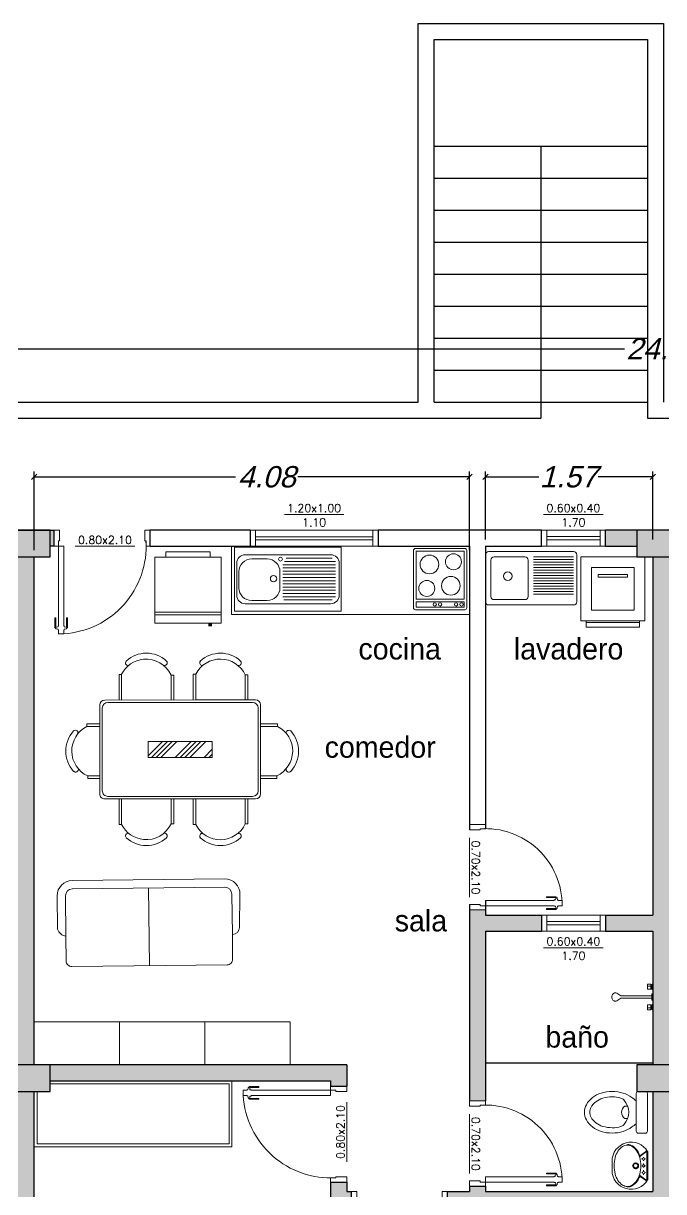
# Model space of a CAD drawing. Header units: metres. Extents: x 20 to 4091, y 56 to 749.
# Drawn here: x 26.88 to 32.88, y 73 to 83.95 of the extents above; entities that cross this region are included whole.
import ezdxf
from ezdxf.enums import TextEntityAlignment as Align

# ---------------------------------------------------------------- set-up
doc = ezdxf.new("R2010")
doc.units = ezdxf.units.M
doc.linetypes.add('CONTINUA', pattern=[0])
for name, color, linetype, lineweight in [('A-COTA', 8, 'Continuous', 13), ('A-EQUIP', 8, 'Continuous', 13), ('A-HATCH', 9, 'Continuous', 9), ('A-MURO', 7, 'Continuous', 30), ('A-PUERTA', 7, 'Continuous', 18), ('A-TEXTO', 8, 'Continuous', 13), ('A-VENTANA', 7, 'Continuous', 18), ('E-PILAR', 7, 'Continuous', 25)]:
    doc.layers.add(name, color=color, linetype=linetype, lineweight=lineweight)
doc.styles.add('Juan Andres', font='GOTHIC.TTF')
doc.styles.add('ROMANS', font='arial.ttf', dxfattribs={"oblique": 15})
doc.styles.add('techniclite', font='romans.shx')
doc.dimstyles.new('INTERNAS 07', dxfattribs={"dimtxt": 0.2, "dimasz": 0.05, "dimexe": 0.05, "dimexo": 0.0625, "dimgap": 0.001, "dimtad": 0, "dimzin": 1, "dimdsep": 46, "dimtxsty": 'ROMANS', "dimblk": 'OBLIQUE', "dimcen": 0.09, "dimclrd": 1, "dimclre": 1, "dimclrt": 2, "dimaunit": 1, "dimadec": 3, "dimazin": 0, "dimtfac": 1, "dimtofl": 0, "dimtmove": 0, "dimatfit": 3, "dimldrblk": 'ORIGIN2', "dimfxl": 1, "dimtolj": 1, "dimtzin": 0, "dimarcsym": 0})

# ---------------------------------------------------------------- blocks, each defined once
blk = doc.blocks.new('puert-080')
for p, q in [((0.005, 0.911), (0.017, 0.924)), ((0.005, 0.822), (0.005, 0.911)), ((0.021, 0.909), (0.014, 0.907)), ((0.014, 0.907), (0.014, 0.822)), ((0.017, 0.924), (0.036, 0.927)), ((0.036, 0.906), (0.021, 0.909)), ((0.036, 0.936), (0.04, 0.936)), ((0.036, 0.927), (0.036, 0.936)), ((0.036, 0.896), (0.036, 0.906)), ((0.04, 0.896), (0.036, 0.896)), ((0.04, 0.936), (0.04, 0.97)), ((0.04, 0.97), (0.065, 0.97)), ((0.04, 0.15), (0.04, 0.896)), ((0.09, 0.97), (0.065, 0.97)), ((0.09, 0.936), (0.09, 0.97)), ((0.093, 0.936), (0.09, 0.936)), ((0.09, 0.15), (0.09, 0.896)), ((0.09, 0.896), (0.094, 0.896)), ((0.093, 0.927), (0.093, 0.936)), ((0.112, 0.924), (0.093, 0.927)), ((0.094, 0.906), (0.108, 0.909)), ((0.094, 0.896), (0.094, 0.906)), ((0.108, 0.909), (0.116, 0.907)), ((0.124, 0.911), (0.112, 0.924)), ((0.116, 0.907), (0.116, 0.822)), ((0.124, 0.822), (0.124, 0.911)), ((0.014, 0.822), (0.005, 0.822)), ((0.116, 0.822), (0.124, 0.822)), ((0.04, 0.15), (0.09, 0.15))]:
    blk.add_line(p, q)
blk.add_arc((0.04, 0.15), 0.821, 356.5286, 86.5286)
at = {"layer": 'A-PUERTA'}
for points in [[(0, 0), (0, 0.15), (0.04, 0.15), (0.04, 0.1), (0.05, 0.1), (0.05, 0)], [(0.85, 0), (0.9, 0), (0.9, 0.15), (0.86, 0.15), (0.86, 0.1), (0.85, 0.1)]]:
    blk.add_lwpolyline(points, close=True, dxfattribs=at)
blk = doc.blocks.new('puert-070')
for p, q in [((0.005, 0.811), (0.017, 0.824)), ((0.005, 0.722), (0.005, 0.811)), ((0.021, 0.809), (0.014, 0.807)), ((0.014, 0.807), (0.014, 0.722)), ((0.017, 0.824), (0.036, 0.827)), ((0.036, 0.806), (0.021, 0.809)), ((0.036, 0.836), (0.04, 0.836)), ((0.036, 0.827), (0.036, 0.836)), ((0.036, 0.796), (0.036, 0.806)), ((0.04, 0.796), (0.036, 0.796)), ((0.04, 0.836), (0.04, 0.87)), ((0.04, 0.87), (0.065, 0.87)), ((0.04, 0.15), (0.04, 0.796)), ((0.09, 0.87), (0.065, 0.87)), ((0.09, 0.836), (0.09, 0.87)), ((0.093, 0.836), (0.09, 0.836)), ((0.09, 0.15), (0.09, 0.796)), ((0.09, 0.796), (0.094, 0.796)), ((0.093, 0.827), (0.093, 0.836)), ((0.112, 0.824), (0.093, 0.827)), ((0.094, 0.806), (0.108, 0.809)), ((0.094, 0.796), (0.094, 0.806)), ((0.108, 0.809), (0.116, 0.807)), ((0.124, 0.811), (0.112, 0.824)), ((0.116, 0.807), (0.116, 0.722)), ((0.124, 0.722), (0.124, 0.811)), ((0.014, 0.722), (0.005, 0.722)), ((0.116, 0.722), (0.124, 0.722)), ((0.04, 0.15), (0.09, 0.15))]:
    blk.add_line(p, q)
blk.add_arc((0.044, 0.151), 0.718, 355.897, 90.3135)
at = {"layer": 'A-PUERTA'}
for points in [[(0, 0), (0, 0.15), (0.04, 0.15), (0.04, 0.1), (0.05, 0.1), (0.05, 0)], [(0.75, 0), (0.8, 0), (0.8, 0.15), (0.76, 0.15), (0.76, 0.1), (0.75, 0.1)]]:
    blk.add_lwpolyline(points, close=True, dxfattribs=at)
blk = doc.blocks.new('1bacha3')
for p, q in [((-0.093, -0.085), (-0.138, -0.014)), ((-0.086, -0.082), (-0.136, -0.013)), ((-0.135, -0.011), (0.14, -0.011)), ((-0.129, -0.004), (0.135, -0.004)), ((-0.082, -0.043), (-0.072, -0.043)), ((-0.072, -0.043), (-0.078, -0.043)), ((-0.061, -0.031), (-0.061, -0.026)), ((-0.061, -0.054), (-0.061, -0.059)), ((-0.061, -0.059), (-0.061, -0.054)), ((-0.05, -0.043), (-0.038, -0.043)), ((-0.044, -0.043), (-0.05, -0.043)), ((-0.009, -0.043), (-0.014, -0.043)), ((-0.014, -0.043), (-0.009, -0.043)), ((0.003, -0.025), (0.003, -0.032)), ((0.003, -0.054), (0.003, -0.06)), ((0.004, -0.1), (0.004, -0.086)), ((0.013, -0.043), (0.024, -0.043)), ((0.056, -0.043), (0.049, -0.043)), ((0.049, -0.043), (0.056, -0.043)), ((0.067, -0.025), (0.067, -0.031)), ((0.067, -0.031), (0.067, -0.025)), ((0.067, -0.054), (0.067, -0.061)), ((0.067, -0.061), (0.067, -0.054)), ((0.078, -0.043), (0.084, -0.043)), ((0.087, -0.081), (0.14, -0.011)), ((0.094, -0.082), (0.142, -0.013)), ((-0.03, -0.116), (-0.016, -0.116)), ((0.003, -0.135), (0.003, -0.149)), ((0.017, -0.116), (0.034, -0.116))]:
    blk.add_line(p, q)
for points in [[(-0.097, -0.079, 0.05343), (-0.138, -0.1, 0.107175), (-0.183, -0.146, 0.143226), (-0.197, -0.194, 0.143226)], [(0.202, -0.194, 0.143226), (0.188, -0.146, 0.107175), (0.143, -0.1, 0.059039), (0.097, -0.078, 0.065613)]]:
    blk.add_lwpolyline(points, format="xyb")
blk.add_lwpolyline([(0.003, -0.319, 0.065613), (0.08, -0.309, 0.078313), (0.139, -0.283, 0.107175), (0.183, -0.239, 0.143226), (0.196, -0.194, 0.143226), (0.183, -0.149, 0.107175), (0.139, -0.105, 0.078313), (0.08, -0.079, 0.065613), (0.003, -0.069, 0.065613), (-0.075, -0.079, 0.078313), (-0.134, -0.105, 0.107175), (-0.178, -0.149, 0.143226), (-0.191, -0.194, 0.143226), (-0.178, -0.239, 0.107175), (-0.134, -0.283, 0.078313), (-0.075, -0.309, 0.065613)], format="xyb", close=True)
for centre, radius in [((-0.061, -0.043), 0.011), ((0.003, -0.116), 0.0267), ((0.003, -0.116), 0.0204), ((0.002, -0.043), 0.011), ((0.067, -0.043), 0.011)]:
    blk.add_circle(centre, radius)
for centre, radius, start, end in [((-0.039, -0.159), 0.179, 120.2974, 270), ((-0.134, -0.021), 0.0105, 95.0707, 180), ((0.045, -0.159), 0.179, 270, 59.7026), ((0.139, -0.021), 0.0105, 0, 84.9293), ((0.003, 0.235), 0.573, 265.7986, 274.2014)]:
    blk.add_arc(centre, radius, start, end)
blk = doc.blocks.new('1wc2')
blk.add_lwpolyline([(-0.175, -0.107), (0.178, -0.107, 0.414214), (0.198, -0.087), (0.198, -0.022, 0.414214), (0.178, -0.002), (-0.175, -0.002, 0.414214), (-0.195, -0.022), (-0.195, -0.087, 0.414214)], format="xyb", close=True)
for points in [[(-0.105, -0.107, 0.04545), (-0.137, -0.149, 0.085783), (-0.178, -0.23, 0.075445), (-0.194, -0.332, 0.075445), (-0.178, -0.435, 0.085783), (-0.137, -0.516, 0.10607), (-0.07, -0.574, 0.126822), (0.001, -0.592, 0.126822), (0.073, -0.574, 0.10607), (0.139, -0.516, 0.085783), (0.181, -0.435, 0.075445), (0.196, -0.332, 0.075445), (0.181, -0.23, 0.085783), (0.139, -0.149, 0.04545), (0.108, -0.107)], [(-0.132, -0.251, 0.069853), (-0.144, -0.332, 0.075445), (-0.13, -0.42, 0.085783), (-0.097, -0.486, 0.10607), (-0.046, -0.53, 0.126822), (0.001, -0.542, 0.126822), (0.049, -0.53, 0.10607), (0.099, -0.486, 0.085783), (0.133, -0.42, 0.075445), (0.146, -0.332, 0.069828), (0.135, -0.251, 0.121193), (0.118, -0.223, 0.395331), (-0.115, -0.223, 0.121193), (-0.132, -0.251)], [(-0.057, -0.187), (-0.057, -0.212, 0.564634), (0.06, -0.212), (0.06, -0.187)]]:
    blk.add_lwpolyline(points, format="xyb")
blk = doc.blocks.new('v0.6')
at = {"layer": 'A-VENTANA'}
for p, q in [((601.715, 318.947), (601.765, 318.947)), ((601.715, 318.797), (601.715, 318.947)), ((602.265, 318.947), (601.765, 318.947)), ((601.765, 318.947), (601.765, 318.797)), ((602.315, 318.947), (602.265, 318.947)), ((602.265, 318.947), (602.265, 318.797)), ((602.315, 318.947), (602.315, 318.797)), ((602.265, 318.887), (601.765, 318.887)), ((601.765, 318.857), (602.265, 318.857)), ((601.765, 318.797), (601.715, 318.797)), ((601.765, 318.797), (602.265, 318.797)), ((602.265, 318.797), (602.315, 318.797))]:
    blk.add_line(p, q, dxfattribs=at)
blk = doc.blocks.new('LAVARROPA')
for p, q in [((-0.25, 0.044), (-0.25, 0.058)), ((0.25, 0.044), (0.25, 0.058))]:
    blk.add_line(p, q)
for points in [[(-0.3, 0.058), (-0.3, 0.658), (0.3, 0.658), (0.3, 0.058)], [(-0.2, 0.158), (-0.2, 0.558), (0.2, 0.558), (0.2, 0.158)], [(-0.137, 0.493), (0.138, 0.493), (0.138, 0.468), (-0.137, 0.468)], [(-0.25, 0), (-0.25, 0.044), (0.25, 0.044), (0.25, 0)]]:
    blk.add_lwpolyline(points, close=True)
blk = doc.blocks.new('bacha')
at = {"layer": 'A-EQUIP'}
for p, q in [((4081.857, 703.013), (4081.062, 703.013)), ((4081.032, 702.543), (4081.032, 702.983)), ((4081.082, 702.593), (4081.082, 702.933)), ((4081.402, 702.963), (4081.112, 702.963)), ((4081.432, 702.593), (4081.432, 702.933)), ((4081.857, 702.963), (4081.482, 702.963)), ((4081.857, 702.938), (4081.482, 702.938)), ((4081.857, 702.913), (4081.482, 702.913)), ((4081.857, 702.888), (4081.482, 702.888)), ((4081.887, 702.543), (4081.887, 702.983)), ((4081.857, 702.863), (4081.482, 702.863)), ((4081.857, 702.838), (4081.482, 702.838)), ((4081.857, 702.813), (4081.482, 702.813)), ((4081.857, 702.788), (4081.482, 702.788)), ((4081.857, 702.763), (4081.482, 702.763)), ((4081.857, 702.738), (4081.482, 702.738)), ((4081.857, 702.713), (4081.482, 702.713)), ((4081.857, 702.688), (4081.482, 702.688)), ((4081.857, 702.663), (4081.482, 702.663)), ((4081.402, 702.563), (4081.112, 702.563)), ((4081.857, 702.638), (4081.482, 702.638)), ((4081.857, 702.613), (4081.482, 702.613)), ((4081.857, 702.513), (4081.062, 702.513))]:
    blk.add_line(p, q, dxfattribs=at)
blk.add_circle((4081.242, 702.783), 0.0401, dxfattribs=at)
for centre, start, end in [((4081.062, 702.983), 90, 180), ((4081.857, 702.983), 0, 90), ((4081.112, 702.933), 90, 180), ((4081.402, 702.933), 0, 90), ((4081.112, 702.593), 180, 270), ((4081.402, 702.593), 270, 0), ((4081.062, 702.543), 180, 270), ((4081.857, 702.543), 270, 0)]:
    blk.add_arc(centre, 0.03, start, end, dxfattribs=at)
blk = doc.blocks.new('A$C492F21F0')
at = {"layer": 'A-EQUIP'}
blk.add_lwpolyline([(-0.25, 0.555), (-0.25, 0.02, 0.414214), (-0.23, 0), (0.23, 0, 0.414214), (0.25, 0.02), (0.25, 0.555, 0.414214), (0.23, 0.575), (-0.23, 0.575, 0.414214)], format="xyb", close=True, dxfattribs=at)
for points in [[(-0.225, 0.5), (-0.225, 0.55), (0.225, 0.55), (0.225, 0.5)], [(-0.225, 0.025), (-0.225, 0.475), (0.225, 0.475), (0.225, 0.025)]]:
    blk.add_lwpolyline(points, close=True, dxfattribs=at)
for centre, radius in [((-0.125, 0.375), 0.075), ((-0.05, 0.525), 0.0156), ((0, 0.525), 0.0156), ((0.15, 0.525), 0.0156), ((0.2, 0.525), 0.0156), ((0.1, 0.35), 0.0875), ((-0.1, 0.15), 0.0875), ((0.125, 0.125), 0.075)]:
    blk.add_circle(centre, radius, dxfattribs=at)
blk = doc.blocks.new('pil')
at = {"layer": 'A-EQUIP'}
for p, q in [((2160.991, 890.411), (2161.591, 890.411)), ((2160.991, 889.411), (2160.991, 890.411)), ((2161.141, 890.391), (2161.441, 890.391)), ((2161.221, 890.371), (2161.371, 890.371)), ((2161.591, 890.411), (2161.591, 889.411)), ((2161.061, 889.511), (2161.061, 890.311)), ((2161.101, 890.106), (2161.101, 890.251)), ((2161.491, 890.251), (2161.491, 890.106)), ((2161.521, 890.311), (2161.521, 889.511)), ((2161.371, 889.986), (2161.221, 889.986)), ((2161.095, 889.929), (2161.095, 889.496)), ((2161.125, 889.945), (2161.125, 889.466)), ((2161.155, 889.958), (2161.155, 889.466)), ((2161.185, 889.958), (2161.185, 889.466)), ((2161.215, 889.958), (2161.215, 889.466)), ((2161.245, 889.958), (2161.245, 889.466)), ((2161.275, 889.958), (2161.275, 889.466)), ((2161.305, 889.958), (2161.305, 889.466)), ((2161.335, 889.958), (2161.335, 889.466)), ((2161.365, 889.958), (2161.365, 889.466)), ((2161.395, 889.958), (2161.395, 889.466)), ((2161.425, 889.958), (2161.425, 889.466)), ((2161.455, 889.958), (2161.455, 889.466)), ((2161.485, 889.95), (2161.485, 889.496)), ((2161.591, 889.411), (2160.991, 889.411)), ((2161.441, 889.431), (2161.141, 889.431))]:
    blk.add_line(p, q, dxfattribs=at)
for centre, radius in [((2161.103, 889.981), 0.0175), ((2161.286, 890.046), 0.03)]:
    blk.add_circle(centre, radius, dxfattribs=at)
for centre, radius, start, end in [((2161.141, 890.311), 0.08, 90, 180), ((2161.221, 890.251), 0.12, 90, 180), ((2161.371, 890.251), 0.12, 0, 90), ((2161.441, 890.311), 0.08, 0, 90), ((2161.221, 890.106), 0.12, 180, 270), ((2161.371, 890.106), 0.12, 270, 0), ((2161.141, 889.511), 0.08, 180, 270), ((2161.441, 889.511), 0.08, 270, 0)]:
    blk.add_arc(centre, radius, start, end, dxfattribs=at)
blk = doc.blocks.new('Heladpl')
for p, q in [((0.122, 0), (0.122, 0.729)), ((0.122, 0.729), (0.851, 0.729)), ((0.729, 0), (0.729, 0.729)), ((0.758, 0), (0.758, 0.729)), ((0.851, 0.729), (0.851, 0)), ((0.065, 0.122), (0.065, 0.608)), ((0.065, 0.608), (0.122, 0.608)), ((0.122, 0.122), (0.065, 0.122)), ((0.851, 0), (0.122, 0)), ((0.729, 0), (0.758, 0))]:
    blk.add_line(p, q)
at = {"const_width": 0.0405}
blk.add_lwpolyline([(0.851, 0.608), (0.884, 0.608)], dxfattribs=at)
blk = doc.blocks.new('sofa')
at = {"layer": 'A-EQUIP'}
for p, q in [((4086.688, 699.931), (4088.118, 699.946)), ((4086.689, 699.853), (4088.119, 699.868)), ((4087.412, 699.133), (4087.404, 699.861)), ((4086.547, 699.787), (4086.55, 699.474)), ((4086.625, 699.787), (4086.629, 699.41)), ((4088.183, 699.803), (4088.189, 699.426)), ((4088.26, 699.802), (4088.257, 699.489)), ((4086.629, 699.41), (4086.631, 699.176)), ((4088.191, 699.193), (4088.189, 699.426))]:
    blk.add_line(p, q, dxfattribs=at)
blk.add_lwpolyline([(4088.191, 699.193), (4088.191, 699.193, -0.414214), (4088.14, 699.141), (4086.684, 699.125, -0.414214), (4086.631, 699.176), (4086.631, 699.176)], format="xyb", dxfattribs=at)
for centre, radius, start, end in [((4086.69, 699.788), 0.143, 90.6096, 180.6096), ((4088.117, 699.803), 0.143, 359.3904, 89.3904), ((4086.69, 699.788), 0.065, 90.6096, 180.6096), ((4088.118, 699.803), 0.065, 359.3904, 89.3904), ((4088.189, 699.493), 0.0674, 269.7796, 357.2565), ((4086.64, 699.503), 0.094, 198.0421, 263.4462)]:
    blk.add_arc(centre, radius, start, end, dxfattribs=at)
blk = doc.blocks.new('ventanna')
at = {"layer": 'A-VENTANA'}
for p, q in [((4082.905, 703.213), (4082.905, 703.063)), ((4084.105, 703.213), (4082.905, 703.213)), ((4082.955, 703.213), (4082.955, 703.063)), ((4084.055, 703.063), (4084.055, 703.213)), ((4084.105, 703.063), (4084.105, 703.213)), ((4084.055, 703.153), (4082.955, 703.153)), ((4082.955, 703.123), (4084.055, 703.123)), ((4082.905, 703.063), (4084.105, 703.063))]:
    blk.add_line(p, q, dxfattribs=at)
blk = doc.blocks.new('MESA')
at = {"layer": 'A-EQUIP', "transparency": 33554687}
h = blk.add_hatch(dxfattribs=at)
h.set_pattern_fill('ANSI34', color=256, scale=0.01)
h.paths.add_polyline_path([(4088.729, 701.234), (4088.129, 701.234), (4088.129, 701.084), (4088.729, 701.084)])
at = {"layer": 'A-EQUIP'}
for p, q in [((4087.938, 701.946), (4087.938, 701.938)), ((4087.938, 701.946), (4087.938, 701.938)), ((4087.88, 701.863), (4087.856, 701.863)), ((4087.88, 701.863), (4087.856, 701.863)), ((4087.856, 701.863), (4087.856, 701.622)), ((4087.856, 701.863), (4087.856, 701.622)), ((4087.88, 701.622), (4087.88, 701.863)), ((4087.88, 701.622), (4087.88, 701.863)), ((4087.88, 701.622), (4087.88, 701.805)), ((4087.88, 701.622), (4087.88, 701.805)), ((4088.344, 701.856), (4088.369, 701.856)), ((4088.344, 701.856), (4088.369, 701.856)), ((4088.344, 701.622), (4088.344, 701.856)), ((4088.344, 701.622), (4088.344, 701.856)), ((4088.344, 701.805), (4088.344, 701.622)), ((4088.344, 701.805), (4088.344, 701.622)), ((4088.369, 701.856), (4088.369, 701.623)), ((4088.369, 701.856), (4088.369, 701.623)), ((4088.575, 701.864), (4088.55, 701.864)), ((4088.575, 701.864), (4088.55, 701.864)), ((4088.55, 701.864), (4088.55, 701.623)), ((4088.55, 701.864), (4088.55, 701.623)), ((4088.575, 701.623), (4088.575, 701.864)), ((4088.575, 701.623), (4088.575, 701.864)), ((4088.575, 701.623), (4088.575, 701.806)), ((4088.575, 701.623), (4088.575, 701.806)), ((4089.038, 701.857), (4089.063, 701.857)), ((4089.038, 701.857), (4089.063, 701.857)), ((4089.038, 701.623), (4089.038, 701.857)), ((4089.038, 701.623), (4089.038, 701.857)), ((4089.038, 701.806), (4089.038, 701.623)), ((4089.038, 701.806), (4089.038, 701.623)), ((4089.063, 701.857), (4089.063, 701.623)), ((4089.063, 701.857), (4089.063, 701.623)), ((4087.676, 701.576), (4087.676, 700.742)), ((4087.676, 701.576), (4087.676, 700.742)), ((4088.575, 701.623), (4087.722, 701.622)), ((4088.369, 701.623), (4087.722, 701.622)), ((4089.106, 701.6), (4087.751, 701.599)), ((4087.898, 701.622), (4087.898, 701.622)), ((4087.898, 701.622), (4087.898, 701.622)), ((4089.135, 701.623), (4088.575, 701.623)), ((4089.135, 701.623), (4088.575, 701.623)), ((4089.182, 700.742), (4089.182, 701.577)), ((4089.182, 700.742), (4089.182, 701.577)), ((4087.699, 701.547), (4087.699, 700.771)), ((4089.159, 700.771), (4089.159, 701.548)), ((4087.554, 701.4), (4087.676, 701.4)), ((4087.554, 701.4), (4087.676, 701.4)), ((4087.554, 701.375), (4087.554, 701.4)), ((4087.554, 701.375), (4087.554, 701.4)), ((4087.676, 701.375), (4087.554, 701.375)), ((4087.676, 701.375), (4087.554, 701.375)), ((4089.341, 701.4), (4089.182, 701.4)), ((4089.341, 701.4), (4089.182, 701.4)), ((4089.182, 701.375), (4089.341, 701.375)), ((4089.182, 701.375), (4089.341, 701.375)), ((4089.341, 701.375), (4089.341, 701.4)), ((4089.341, 701.375), (4089.341, 701.4)), ((4088.129, 701.234), (4088.729, 701.234)), ((4088.129, 701.234), (4088.129, 701.084)), ((4088.729, 701.234), (4088.729, 701.084)), ((4088.129, 701.084), (4088.729, 701.084)), ((4087.676, 700.912), (4087.562, 700.912)), ((4087.676, 700.912), (4087.562, 700.912)), ((4087.562, 700.912), (4087.562, 700.887)), ((4087.562, 700.912), (4087.562, 700.887)), ((4087.613, 700.912), (4087.676, 700.912)), ((4087.613, 700.912), (4087.676, 700.912)), ((4089.182, 700.912), (4089.334, 700.912)), ((4089.182, 700.912), (4089.334, 700.912)), ((4089.283, 700.912), (4089.182, 700.912)), ((4089.283, 700.912), (4089.182, 700.912)), ((4089.334, 700.912), (4089.334, 700.887)), ((4089.334, 700.912), (4089.334, 700.887)), ((4087.562, 700.887), (4087.676, 700.887)), ((4087.562, 700.887), (4087.676, 700.887)), ((4089.334, 700.887), (4089.182, 700.887)), ((4089.334, 700.887), (4089.182, 700.887)), ((4087.722, 700.695), (4089.136, 700.696)), ((4087.722, 700.695), (4089.136, 700.696)), ((4087.751, 700.718), (4089.107, 700.719)), ((4087.856, 700.456), (4087.856, 700.695)), ((4087.856, 700.456), (4087.856, 700.695)), ((4087.88, 700.695), (4087.88, 700.514)), ((4087.88, 700.695), (4087.88, 700.514)), ((4087.88, 700.695), (4087.88, 700.456)), ((4087.88, 700.695), (4087.88, 700.456)), ((4088.344, 700.514), (4088.344, 700.696)), ((4088.344, 700.514), (4088.344, 700.696)), ((4088.344, 700.696), (4088.344, 700.463)), ((4088.344, 700.696), (4088.344, 700.463)), ((4088.369, 700.463), (4088.369, 700.696)), ((4088.369, 700.463), (4088.369, 700.696)), ((4088.55, 700.455), (4088.55, 700.696)), ((4088.55, 700.455), (4088.55, 700.696)), ((4088.575, 700.696), (4088.575, 700.513)), ((4088.575, 700.696), (4088.575, 700.513)), ((4088.575, 700.696), (4088.575, 700.455)), ((4088.575, 700.696), (4088.575, 700.455)), ((4089.038, 700.513), (4089.038, 700.696)), ((4089.038, 700.513), (4089.038, 700.696)), ((4089.038, 700.696), (4089.038, 700.462)), ((4089.038, 700.696), (4089.038, 700.462)), ((4089.063, 700.462), (4089.063, 700.696)), ((4089.063, 700.462), (4089.063, 700.696)), ((4087.88, 700.456), (4087.856, 700.456)), ((4087.88, 700.456), (4087.856, 700.456)), ((4088.344, 700.463), (4088.369, 700.463)), ((4088.344, 700.463), (4088.369, 700.463)), ((4088.575, 700.455), (4088.55, 700.455)), ((4088.575, 700.455), (4088.55, 700.455)), ((4089.038, 700.462), (4089.063, 700.462)), ((4089.038, 700.462), (4089.063, 700.462))]:
    blk.add_line(p, q, dxfattribs=at)
for centre, radius, start, end in [((4088.11, 701.747), 0.258, 95.5735, 153.2344), ((4088.11, 701.747), 0.258, 95.5735, 153.2344), ((4088.112, 701.781), 0.28, 47.5279, 132.5309), ((4088.112, 701.781), 0.28, 47.5279, 132.5309), ((4088.11, 701.747), 0.258, 25.0631, 95.5735), ((4088.11, 701.747), 0.258, 25.0631, 95.5735), ((4088.805, 701.748), 0.258, 25.0631, 153.2344), ((4088.805, 701.748), 0.258, 25.0631, 153.2344), ((4088.806, 701.781), 0.28, 47.5279, 132.5309), ((4088.806, 701.781), 0.28, 47.5279, 132.5309), ((4087.941, 701.97), 0.0246, 137.7085, 300.4), ((4087.941, 701.97), 0.0246, 137.7085, 300.4), ((4088.283, 701.97), 0.0246, 239.6588, 42.3503), ((4088.283, 701.97), 0.0246, 239.6588, 42.3503), ((4088.636, 701.971), 0.0246, 137.7085, 282.864), ((4088.636, 701.971), 0.0246, 137.7085, 282.864), ((4088.977, 701.971), 0.0246, 239.6588, 42.3503), ((4088.977, 701.971), 0.0246, 239.6588, 42.3503), ((4087.722, 701.576), 0.0463, 90.0294, 180.0294), ((4087.722, 701.576), 0.0463, 90.0294, 180.0294), ((4087.751, 701.547), 0.0521, 90.0294, 180.0294), ((4089.107, 701.548), 0.0521, 0.0294, 90.0294), ((4089.135, 701.577), 0.0463, 0.0294, 90.0294), ((4089.135, 701.577), 0.0463, 0.0294, 90.0294), ((4087.671, 701.145), 0.258, 116.8244, 244.9957), ((4087.671, 701.145), 0.258, 116.8244, 244.9957), ((4089.225, 701.145), 0.258, 295.0043, 63.1756), ((4089.225, 701.145), 0.258, 295.0043, 63.1756), ((4087.637, 701.143), 0.28, 137.5279, 222.5309), ((4087.637, 701.143), 0.28, 137.5279, 222.5309), ((4087.447, 701.314), 0.0246, 329.6588, 132.3503), ((4087.447, 701.314), 0.0246, 329.6588, 132.3503), ((4089.448, 701.314), 0.0246, 47.6497, 192.8052), ((4089.448, 701.314), 0.0246, 47.6497, 192.8052), ((4089.258, 701.143), 0.28, 317.4691, 42.4721), ((4087.449, 700.973), 0.0261, 226.3776, 9.8794), ((4087.449, 700.973), 0.0261, 226.3776, 9.8794), ((4089.447, 700.973), 0.0261, 170.1206, 313.6224), ((4089.447, 700.973), 0.0261, 170.1206, 313.6224), ((4087.722, 700.742), 0.0463, 180.0294, 270.0294), ((4087.722, 700.742), 0.0463, 180.0294, 270.0294), ((4087.751, 700.771), 0.0521, 180.0294, 270.0294), ((4089.107, 700.771), 0.0521, 270.0294, 0.0294), ((4089.136, 700.742), 0.0463, 270.0294, 0.0294), ((4089.136, 700.742), 0.0463, 270.0294, 0.0294), ((4088.11, 700.572), 0.258, 206.7656, 264.4265), ((4088.11, 700.572), 0.258, 206.7656, 264.4265), ((4087.941, 700.349), 0.0246, 77.136, 222.2915), ((4087.941, 700.349), 0.0246, 77.136, 222.2915), ((4088.11, 700.572), 0.258, 264.4265, 334.9369), ((4088.11, 700.572), 0.258, 264.4265, 334.9369), ((4088.283, 700.349), 0.0246, 317.6497, 120.3412), ((4088.283, 700.349), 0.0246, 317.6497, 120.3412), ((4088.805, 700.571), 0.258, 206.7656, 334.9369), ((4088.805, 700.571), 0.258, 206.7656, 334.9369), ((4088.636, 700.348), 0.0246, 77.136, 222.2915), ((4088.636, 700.348), 0.0246, 77.136, 222.2915), ((4088.977, 700.348), 0.0246, 317.6497, 120.3412), ((4088.977, 700.348), 0.0246, 317.6497, 120.3412), ((4088.112, 700.538), 0.28, 227.4691, 312.4721), ((4088.112, 700.538), 0.28, 227.4691, 312.4721), ((4088.806, 700.538), 0.28, 227.4691, 312.4721), ((4088.806, 700.538), 0.28, 227.4691, 312.4721)]:
    blk.add_arc(centre, radius, start, end, dxfattribs=at)
blk = doc.blocks.new('Duchapl1')
at = {"layer": 'A-EQUIP'}
for p, q in [((-0.102725, -0.05), (-0.102725, -0.02)), ((0.102725, -0.05), (0.102725, -0.02))]:
    blk.add_line(p, q, dxfattribs=at)
for points in [[(-0.12, 0), (-0.12, -0.003276, 0.414214), (-0.113276, -0.01), (-0.105, -0.01), (-0.105, -0.02), (-0.12, -0.02), (-0.12, -0.05), (-0.074775, -0.05), (-0.074775, -0.02), (-0.085, -0.02), (-0.085, -0.01), (-0.076724, -0.01, 0.414214), (-0.07, -0.003276), (-0.07, 0)], [(0.12, 0), (0.12, -0.003276, -0.414214), (0.113276, -0.01), (0.105, -0.01), (0.105, -0.02), (0.12, -0.02), (0.12, -0.05), (0.074775, -0.05), (0.074775, -0.02), (0.085, -0.02), (0.085, -0.01), (0.076724, -0.01, -0.414214), (0.07, -0.003276), (0.07, 0)], [(-0.105, -0.01), (-0.085, -0.01, 0.414214)], [(0.01, -0.01), (-0.01, -0.01, -0.414214)], [(0.105, -0.01), (0.085, -0.01, -0.414214)]]:
    blk.add_lwpolyline(points, format="xyb", dxfattribs=at)
blk.add_lwpolyline([(-0.035376, -0.338237), (-0.01, -0.3), (-0.01, -0.01), (-0.024293, -0.01, -0.414214), (-0.030556, -0.003737), (-0.030556, 0), (0, 0), (0.030556, 0), (0.030556, -0.003737, -0.414214), (0.024293, -0.01), (0.01, -0.01), (0.01, -0.3), (0.035376, -0.338237, -0.025762), (0.03712, -0.341183, -0.121314), (0.04, -0.352878, -0.121314), (0.03712, -0.364573, -0.105202), (0.028284, -0.375224, -0.088323), (0.015699, -0.381976, -0.07923), (0, -0.38448, -0.07923), (-0.015699, -0.381976, -0.088323), (-0.028284, -0.375224, -0.105202), (-0.03712, -0.364573, -0.121314), (-0.04, -0.352878, -0.121314), (-0.03712, -0.341183, -0.025762)], format="xyb", close=True, dxfattribs=at)
for points in [[(-0.085, -0.02), (-0.105, -0.02)], [(0.085, -0.02), (0.105, -0.02)]]:
    blk.add_lwpolyline(points, dxfattribs=at)
blk = doc.blocks.new('_Oblique')
blk.add_line((-0.5, -0.5), (0.5, 0.5))
blk = doc.blocks.new('*D27')
at = {"layer": 'A-COTA', "color": 1, "lineweight": -2, "transparency": 16777216}
for p, q in [((26.981, 79.01), (26.981, 79.747)), ((31.061, 79.01), (31.061, 79.747)), ((26.981, 79.697), (28.87, 79.697)), ((31.061, 79.697), (29.454, 79.697))]:
    blk.add_line(p, q, dxfattribs=at)
at = {"layer": 'Defpoints', "color": 0, "transparency": 16777216}
for p in [(31.061, 79.697), (26.981, 78.947), (31.061, 78.947)]:
    blk.add_point(p, dxfattribs=at)
at = {"layer": 'A-COTA', "color": 1, "lineweight": -2, "transparency": 16777216, "xscale": 0.05, "yscale": 0.05, "zscale": 0.05, "rotation": 180}
blk.add_blockref('_Oblique', (26.981, 79.697), dxfattribs=at)
at = {"layer": 'A-COTA', "color": 1, "lineweight": -2, "transparency": 16777216, "xscale": 0.05, "yscale": 0.05, "zscale": 0.05}
blk.add_blockref('_Oblique', (31.061, 79.697), dxfattribs=at)
at = {"layer": 'A-COTA', "color": 2, "transparency": 16777216, "insert": (29.162, 79.697), "char_height": 0.2, "attachment_point": 5, "style": 'ROMANS'}
blk.add_mtext('\\A1;4.08', dxfattribs=at)
blk = doc.blocks.new('_Origin2')
blk.add_line((-0.5, 0), (-1, 0))
for radius in [0.5, 0.25]:
    blk.add_circle((0, 0), radius)
blk = doc.blocks.new('*D28')
at = {"layer": 'A-COTA', "color": 1, "lineweight": -2, "transparency": 16777216}
for p, q in [((31.211, 79.11), (31.211, 79.747)), ((32.781, 79.11), (32.781, 79.747)), ((31.211, 79.697), (31.712, 79.697)), ((32.781, 79.697), (32.268, 79.697))]:
    blk.add_line(p, q, dxfattribs=at)
at = {"layer": 'Defpoints', "color": 0, "transparency": 16777216}
for p in [(32.781, 79.697), (31.211, 79.047), (32.781, 79.047)]:
    blk.add_point(p, dxfattribs=at)
at = {"layer": 'A-COTA', "color": 1, "lineweight": -2, "transparency": 16777216, "xscale": 0.05, "yscale": 0.05, "zscale": 0.05, "rotation": 180}
blk.add_blockref('_Oblique', (31.211, 79.697), dxfattribs=at)
at = {"layer": 'A-COTA', "color": 1, "lineweight": -2, "transparency": 16777216, "xscale": 0.05, "yscale": 0.05, "zscale": 0.05}
blk.add_blockref('_Oblique', (32.781, 79.697), dxfattribs=at)
at = {"layer": 'A-COTA', "color": 2, "transparency": 16777216, "insert": (31.99, 79.697), "char_height": 0.2, "attachment_point": 5, "style": 'ROMANS'}
blk.add_mtext('\\A1;1.57', dxfattribs=at)
blk = doc.blocks.new('*D46')
at = {"layer": 'A-COTA', "color": 1, "lineweight": -2, "transparency": 16777216}
for p, q in [((20.881, 80.46), (20.881, 80.947)), ((44.881, 80.46), (44.881, 80.947)), ((20.881, 80.897), (32.515, 80.897)), ((44.881, 80.897), (33.248, 80.897))]:
    blk.add_line(p, q, dxfattribs=at)
at = {"layer": 'Defpoints', "color": 0, "transparency": 16777216}
for p in [(44.881, 80.897), (20.881, 80.397), (44.881, 80.397)]:
    blk.add_point(p, dxfattribs=at)
at = {"layer": 'A-COTA', "color": 1, "lineweight": -2, "transparency": 16777216, "xscale": 0.05, "yscale": 0.05, "zscale": 0.05, "rotation": 180}
blk.add_blockref('_Oblique', (20.881, 80.897), dxfattribs=at)
at = {"layer": 'A-COTA', "color": 1, "lineweight": -2, "transparency": 16777216, "xscale": 0.05, "yscale": 0.05, "zscale": 0.05}
blk.add_blockref('_Oblique', (44.881, 80.897), dxfattribs=at)
at = {"layer": 'A-COTA', "color": 2, "transparency": 16777216, "insert": (32.881, 80.897), "char_height": 0.2, "attachment_point": 5, "style": 'ROMANS'}
blk.add_mtext('\\A1;24.00', dxfattribs=at)

msp = doc.modelspace()

# ---------------------------------------------------------------- hatches: boundary and pattern name
at = {"layer": 'A-HATCH'}
h = msp.add_hatch(color=256, dxfattribs=at)
h.dxf.hatch_style = 1
h.paths.add_polyline_path([(25.691, 79.197), (24.756, 79.197), (24.756, 79.047), (25.691, 79.047)])
h.paths.add_polyline_path([(23.556, 79.197), (22.106, 79.197), (22.106, 79.047), (22.551, 79.047), (22.551, 76.439), (22.701, 76.439), (22.701, 79.047), (23.556, 79.047)])
h.paths.add_polyline_path([(21.506, 79.197), (21.061, 79.197), (21.061, 79.047), (21.506, 79.047)])
h.paths.add_polyline_path([(21.031, 78.697), (20.881, 78.697), (20.881, 74.639), (21.031, 74.639), (21.031, 75.439), (21.426, 75.439), (21.426, 75.589), (21.031, 75.589)])
h.paths.add_polyline_path([(22.701, 75.639), (22.551, 75.639), (22.551, 75.589), (22.026, 75.589), (22.026, 75.439), (22.551, 75.439), (22.551, 73.849), (22.701, 73.849)])
h.paths.add_polyline_path([(22.906, 72.999), (22.701, 72.999), (22.701, 73.049), (22.551, 73.049), (22.551, 72.999), (21.031, 72.999), (21.031, 74.039), (20.881, 74.039), (20.881, 68.879), (21.031, 68.879), (21.031, 72.849), (22.906, 72.849)])
h.paths.add_polyline_path([(21.816, 68.824), (21.281, 68.824), (21.281, 68.699), (21.816, 68.699)])
h.paths.add_polyline_path([(24.001, 73.089), (23.851, 73.089), (23.851, 72.999), (23.806, 72.999), (23.806, 72.849), (23.851, 72.849), (23.851, 68.824), (23.316, 68.824), (23.316, 68.699), (24.566, 68.699), (24.566, 68.824), (24.001, 68.824)])
h.paths.add_polyline_path([(26.631, 68.824), (26.066, 68.824), (26.066, 68.699), (26.631, 68.699)])
h.paths.add_polyline_path([(27.696, 68.824), (27.131, 68.824), (27.131, 68.699), (27.696, 68.699)])
h.paths.add_polyline_path([(26.981, 73.939), (26.781, 73.939), (26.781, 68.949), (26.981, 68.949)])
h.paths.add_polyline_path([(26.631, 74.189), (24.381, 74.189), (23.851, 74.189), (23.851, 73.989), (24.001, 73.989), (24.001, 74.039), (26.631, 74.039)])
h.paths.add_polyline_path([(29.911, 74.189), (27.131, 74.189), (27.131, 74.039), (29.761, 74.039), (29.761, 73.989), (29.911, 73.989)])
h.paths.add_polyline_path([(29.911, 72.849), (29.956, 72.849), (29.956, 72.999), (29.911, 72.999), (29.911, 73.089), (29.761, 73.089), (29.761, 68.824), (29.196, 68.824), (29.196, 68.699), (30.596, 68.699), (30.596, 68.824), (29.911, 68.824)])
h.paths.add_polyline_path([(32.631, 68.824), (32.096, 68.824), (32.096, 68.699), (32.631, 68.699)])
h.paths.add_polyline_path([(34.906, 72.999), (34.701, 72.999), (34.701, 73.049), (34.551, 73.049), (34.551, 72.999), (32.981, 72.999), (32.981, 73.939), (32.781, 73.939), (32.781, 72.999), (31.211, 72.999), (31.211, 73.049), (31.061, 73.049), (31.061, 72.999), (30.856, 72.999), (30.856, 72.849), (32.781, 72.849), (32.781, 68.949), (32.981, 68.949), (32.981, 72.849), (34.906, 72.849)])
h.paths.add_polyline_path([(31.211, 75.439), (31.736, 75.439), (31.736, 75.589), (31.211, 75.589), (31.211, 75.639), (31.061, 75.639), (31.061, 73.849), (31.211, 73.849)])
h.paths.add_polyline_path([(32.981, 78.947), (32.781, 78.947), (32.781, 75.589), (32.336, 75.589), (32.336, 75.439), (32.781, 75.439), (32.781, 74.189), (32.981, 74.189), (32.981, 75.439), (33.426, 75.439), (33.426, 75.589), (32.981, 75.589)])
h.paths.add_polyline_path([(32.631, 79.197), (32.336, 79.197), (32.336, 79.047), (32.631, 79.047)])
h.paths.add_polyline_path([(33.506, 79.197), (33.131, 79.197), (33.131, 79.047), (33.506, 79.047)])
h.paths.add_polyline_path([(34.701, 79.047), (35.556, 79.047), (35.556, 79.197), (34.106, 79.197), (34.106, 79.047), (34.551, 79.047), (34.551, 76.439), (34.701, 76.439)])
h.paths.add_polyline_path([(34.701, 75.639), (34.551, 75.639), (34.551, 75.589), (34.026, 75.589), (34.026, 75.439), (34.551, 75.439), (34.551, 73.849), (34.701, 73.849)])
h.paths.add_polyline_path([(36.001, 73.089), (35.851, 73.089), (35.851, 72.999), (35.806, 72.999), (35.806, 72.849), (35.851, 72.849), (35.851, 68.824), (35.166, 68.824), (35.166, 68.699), (36.566, 68.699), (36.566, 68.824), (36.001, 68.824)])
h.paths.add_polyline_path([(33.666, 68.824), (33.131, 68.824), (33.131, 68.699), (33.666, 68.699)])
h.paths.add_polyline_path([(38.631, 68.824), (38.066, 68.824), (38.066, 68.699), (38.631, 68.699)])
h.paths.add_polyline_path([(39.696, 68.824), (39.131, 68.824), (39.131, 68.699), (39.696, 68.699)])
h.paths.add_polyline_path([(38.981, 73.939), (38.781, 73.939), (38.781, 68.949), (38.981, 68.949)])
h.paths.add_polyline_path([(38.631, 74.189), (36.381, 74.189), (35.851, 74.189), (35.851, 73.989), (36.001, 73.989), (36.001, 74.039), (38.631, 74.039)])
h.paths.add_polyline_path([(38.981, 78.947), (38.781, 78.947), (38.781, 74.189), (38.981, 74.189), (38.981, 74.589)])
h.paths.add_polyline_path([(38.631, 79.197), (38.591, 79.197), (38.591, 79.047), (38.631, 79.047)])
h.paths.add_polyline_path([(37.691, 79.197), (36.756, 79.197), (36.756, 79.047), (37.691, 79.047)])
h.paths.add_polyline_path([(40.926, 79.197), (40.071, 79.197), (40.071, 79.047), (40.926, 79.047)])
h.paths.add_polyline_path([(39.171, 79.197), (39.131, 79.197), (39.131, 79.047), (39.171, 79.047)])
h.paths.add_polyline_path([(43.686, 79.197), (42.126, 79.197), (42.126, 79.047), (42.981, 79.047), (42.981, 76.439), (43.131, 76.439), (43.131, 79.047), (43.686, 79.047)])
h.paths.add_polyline_path([(44.701, 79.197), (44.286, 79.197), (44.286, 79.047), (44.701, 79.047)])
h.paths.add_polyline_path([(44.881, 78.697), (44.731, 78.697), (44.731, 74.639), (44.881, 74.639)])
h.paths.add_polyline_path([(44.731, 75.589), (44.336, 75.589), (44.336, 75.439), (44.731, 75.439)])
h.paths.add_polyline_path([(43.736, 75.589), (43.131, 75.589), (43.131, 75.639), (42.981, 75.639), (42.981, 73.849), (43.131, 73.849), (43.131, 75.439), (43.736, 75.439)])
h.paths.add_polyline_path([(41.911, 74.189), (39.131, 74.189), (39.131, 74.039), (41.761, 74.039), (41.761, 73.989), (41.911, 73.989)])
h.paths.add_polyline_path([(44.731, 72.999), (43.131, 72.999), (43.131, 73.049), (42.981, 73.049), (42.981, 72.999), (42.856, 72.999), (42.856, 72.849), (44.731, 72.849)])
h.paths.add_polyline_path([(44.881, 74.039), (44.731, 74.039), (44.731, 68.879), (44.881, 68.879)])
h.paths.add_polyline_path([(41.911, 72.849), (41.956, 72.849), (41.956, 72.999), (41.911, 72.999), (41.911, 73.089), (41.761, 73.089), (41.761, 68.824), (41.196, 68.824), (41.196, 68.699), (42.571, 68.699), (42.571, 68.824), (41.911, 68.824)])
h.paths.add_polyline_path([(44.481, 68.824), (44.071, 68.824), (44.071, 68.699), (44.481, 68.699)])
h = msp.add_hatch(color=256, dxfattribs=at)
h.dxf.hatch_style = 1
h.paths.add_polyline_path([(26.981, 78.947), (26.781, 78.947), (26.781, 74.189), (26.981, 74.189), (26.981, 74.589)])
h.paths.add_polyline_path([(26.631, 79.197), (26.591, 79.197), (26.591, 79.047), (26.631, 79.047)])
h.paths.add_polyline_path([(27.171, 79.197), (27.131, 79.197), (27.131, 79.047), (27.171, 79.047)])
at = {"layer": 'E-PILAR', "linetype": 'CONTINUA'}
for points in [[(26.631, 78.947), (27.131, 78.947), (27.131, 79.197), (26.631, 79.197)], [(32.631, 78.947), (33.131, 78.947), (33.131, 79.197), (32.631, 79.197)], [(26.631, 73.939), (27.131, 73.939), (27.131, 74.189), (26.631, 74.189)], [(32.631, 73.939), (33.131, 73.939), (33.131, 74.189), (32.631, 74.189)]]:
    msp.add_hatch(color=256, dxfattribs=at).paths.add_polyline_path(points)

# ---------------------------------------------------------------- linework, layer by layer
at = {"layer": 'A-EQUIP'}
for p, q in [((28.831, 78.409), (28.831, 79.047)), ((28.831, 78.409), (31.061, 78.409)), ((31.061, 76.439), (31.211, 76.439)), ((31.211, 75.639), (31.061, 75.639)), ((27.781, 74.189), (27.781, 74.589)), ((28.581, 74.189), (28.581, 74.589)), ((28.836, 73.418), (28.836, 74.039)), ((27.011, 73.448), (27.011, 73.939)), ((28.809, 74.009), (27.131, 74.009)), ((28.809, 74.009), (28.809, 73.448)), ((31.061, 73.849), (31.211, 73.849)), ((31.061, 73.849), (31.211, 73.849)), ((28.836, 73.418), (26.981, 73.418)), ((28.809, 73.448), (27.011, 73.448)), ((31.061, 73.049), (31.211, 73.049))]:
    msp.add_line(p, q, dxfattribs=at)
msp.add_lwpolyline([(26.981, 74.589), (26.981, 74.189), (29.381, 74.189), (29.381, 74.589)], close=True, dxfattribs=at)
at = {"layer": 'A-MURO'}
for p, q in [((30.581, 80.397), (30.581, 83.947)), ((30.581, 83.947), (32.881, 83.947)), ((32.881, 83.947), (32.881, 80.397)), ((30.731, 80.397), (30.731, 83.797)), ((30.731, 83.797), (32.731, 83.797)), ((32.731, 83.797), (32.731, 80.247)), ((30.731, 82.797), (32.731, 82.797)), ((31.731, 82.797), (31.731, 80.247)), ((30.731, 82.497), (32.731, 82.497)), ((30.731, 82.197), (32.731, 82.197)), ((30.731, 81.897), (32.731, 81.897)), ((30.731, 81.597), (32.731, 81.597)), ((30.731, 81.297), (32.731, 81.297)), ((30.731, 80.997), (32.731, 80.997)), ((30.731, 80.697), (32.731, 80.697)), ((20.881, 80.397), (30.581, 80.397)), ((30.731, 80.397), (32.731, 80.397)), ((21.031, 80.247), (31.731, 80.247)), ((32.731, 80.247), (44.731, 80.247)), ((26.591, 79.197), (27.171, 79.197)), ((27.171, 79.047), (27.171, 79.197)), ((28.071, 79.047), (28.071, 79.197)), ((29.006, 79.197), (28.071, 79.197)), ((29.006, 79.197), (29.006, 79.047)), ((30.206, 79.197), (30.206, 79.047)), ((31.736, 79.197), (30.206, 79.197)), ((31.736, 79.047), (31.736, 79.197)), ((32.336, 79.047), (32.336, 79.197)), ((32.631, 79.197), (32.336, 79.197)), ((27.171, 79.047), (27.131, 79.047)), ((28.071, 79.047), (29.006, 79.047)), ((30.206, 79.047), (31.061, 79.047)), ((31.061, 79.047), (31.061, 76.389)), ((31.211, 79.047), (31.211, 76.399)), ((31.211, 79.047), (31.736, 79.047)), ((32.336, 79.047), (32.631, 79.047)), ((26.981, 74.189), (26.981, 78.947)), ((32.781, 78.947), (32.781, 75.589)), ((31.061, 75.689), (31.061, 73.849)), ((31.211, 75.729), (31.211, 75.589)), ((31.211, 75.589), (31.736, 75.589)), ((31.736, 75.589), (31.736, 75.439)), ((32.336, 75.589), (32.336, 75.439)), ((32.336, 75.589), (32.781, 75.589)), ((31.211, 75.439), (31.211, 73.849)), ((31.211, 75.439), (31.736, 75.439)), ((32.336, 75.439), (32.781, 75.439)), ((32.781, 75.439), (32.781, 74.189)), ((29.911, 74.189), (27.131, 74.189)), ((29.911, 74.189), (29.911, 73.989)), ((31.211, 74.206), (32.781, 74.206)), ((27.131, 74.039), (29.761, 74.039)), ((29.761, 74.039), (29.761, 73.989)), ((26.981, 68.949), (26.981, 73.939)), ((29.761, 73.989), (29.911, 73.989)), ((32.781, 73.939), (32.781, 72.999)), ((29.761, 73.089), (29.761, 68.824)), ((29.761, 73.089), (29.911, 73.089)), ((29.911, 73.089), (29.911, 72.999)), ((31.061, 73.049), (31.211, 73.049)), ((31.061, 73.049), (31.061, 72.999)), ((31.211, 73.049), (31.211, 72.999)), ((29.911, 72.999), (29.956, 72.999)), ((29.956, 72.849), (29.956, 72.999)), ((30.856, 72.999), (31.061, 72.999)), ((30.856, 72.849), (30.856, 72.999)), ((31.211, 72.999), (32.781, 72.999))]:
    msp.add_line(p, q, dxfattribs=at)
at = {"layer": 'A-VENTANA'}
for p, q in [((29.327, 79.346), (29.885, 79.346)), ((31.757, 79.346), (32.315, 79.346)), ((27.367, 79.047), (27.925, 79.047)), ((31.061, 76.316), (31.061, 75.758)), ((31.757, 75.285), (32.315, 75.285)), ((29.911, 73.279), (29.911, 73.837)), ((31.061, 73.726), (31.061, 73.168))]:
    msp.add_line(p, q, dxfattribs=at)
at = {"layer": 'E-PILAR'}
for points in [[(26.631, 78.947), (27.131, 78.947), (27.131, 79.197), (26.631, 79.197), (26.631, 78.947)], [(32.631, 78.947), (33.131, 78.947), (33.131, 79.197), (32.631, 79.197), (32.631, 78.947)], [(26.631, 73.939), (27.131, 73.939), (27.131, 74.189), (26.631, 74.189), (26.631, 73.939)], [(32.631, 73.939), (33.131, 73.939), (33.131, 74.189), (32.631, 74.189), (32.631, 73.939)]]:
    msp.add_lwpolyline(points, close=True, dxfattribs=at)

# ---------------------------------------------------------------- block references
at = {"xscale": -1, "rotation": 180.0000526520251}
msp.add_blockref('A$C492F21F0', (30.787, 79.027), dxfattribs=at)
at = {"layer": 'A-EQUIP', "xscale": -1}
for name, p, rotation in [('puert-080', (27.171, 79.197), 180), ('puert-070', (31.061, 75.639), 270.0000000000041), ('puert-080', (29.911, 73.989), 90.000000000004), ('puert-070', (31.061, 73.049), 270.0000000000041), ('1bacha3', (32.736, 73.239), 270.0000000000041), ('puert-080', (29.956, 72.999), 180)]:
    msp.add_blockref(name, p, dxfattribs=dict(at, rotation=rotation))
at = {"layer": 'A-EQUIP', "xscale": 0.85, "yscale": 0.85, "zscale": 0.85, "rotation": 270.000000000004}
msp.add_blockref('Heladpl', (28.114, 79.049, 0), dxfattribs=at)
at = {"layer": 'A-EQUIP'}
msp.add_blockref('LAVARROPA', (32.406, 78.29), dxfattribs=at)
for name, p, rotation in [('Duchapl1', (32.781, 74.823), 270), ('1wc2', (32.731, 73.744), 270.000000000004)]:
    msp.add_blockref(name, p, dxfattribs=dict(at, rotation=rotation))
at = {"layer": 'A-MURO'}
for name, p in [('ventanna', (-4053.899, -624.016)), ('bacha', (-4049.82, -624.016)), ('MESA', (-4060.078, -624.016)), ('sofa', (-4059.349, -624.016))]:
    msp.add_blockref(name, p, dxfattribs=at)
at = {"layer": 'A-MURO', "xscale": -1, "rotation": 90.00847959559052}
msp.add_blockref('pil', (918.952, 2240.161), dxfattribs=at)
at = {"layer": 'A-PUERTA'}
msp.add_blockref('v0.6', (-569.979, -239.749), dxfattribs=at)
at = {"layer": 'A-PUERTA', "xscale": -1}
msp.add_blockref('v0.6', (634.051, -243.357), dxfattribs=at)

# ---------------------------------------------------------------- texts
at = {"layer": 'A-TEXTO', "style": 'Juan Andres'}
for s, p in [('cocina', (30.408, 78.086)), ('lavadero', (31.991, 78.086)), ('comedor', (30.225, 77.165)), ('sala', (30.607, 75.538)), ('baño', (32.071, 74.449))]:
    msp.add_text(s, height=0.2, dxfattribs=at).set_placement(p, align=Align.MIDDLE_CENTER)
at = {"layer": 'A-TEXTO', "char_height": 0.075, "attachment_point": 5, "style": 'techniclite'}
for s, insert in [('1.20x1.00', (29.606, 79.405)), ('0.60x0.40', (32.036, 79.405)), ('0.80x2.10', (27.646, 79.106)), ('0.60x0.40', (32.036, 75.344))]:
    msp.add_mtext(s, dxfattribs=dict(at, insert=insert))
at = {"layer": 'A-TEXTO', "char_height": 0.075, "width": 0.52857, "attachment_point": 5, "style": 'techniclite'}
for s, insert in [('1.10', (29.606, 79.271)), ('1.70', (32.036, 79.271)), ('1.70', (32.036, 75.21))]:
    msp.add_mtext(s, dxfattribs=dict(at, insert=insert))
at = {"layer": 'A-TEXTO', "char_height": 0.075, "attachment_point": 5, "style": 'techniclite'}
for s, insert, rotation in [('0.70x2.10', (31.12, 76.037), 270), ('0.80x2.10', (29.853, 73.558), 90), ('0.70x2.10', (31.12, 73.447), 270)]:
    msp.add_mtext(s, dxfattribs=dict(at, insert=insert, rotation=rotation))

# ---------------------------------------------------------------- dimensions: what is measured, and where the dimension line sits
at = {"layer": 'A-COTA'}
for base, p1, p2, picture, middle in [((44.881, 80.897), (20.881, 80.397), (44.881, 80.397), '*D46', (32.881, 80.897)), ((31.061, 79.697), (26.981, 78.947), (31.061, 78.947), '*D27', (29.162, 79.697)), ((32.781, 79.697), (31.211, 79.047), (32.781, 79.047), '*D28', (31.99, 79.697))]:
    dim = msp.add_linear_dim(base=base, p1=p1, p2=p2, dimstyle='INTERNAS 07', dxfattribs=at)
    dim.commit()
    dim.dimension.update_dxf_attribs({"geometry": picture, "text_midpoint": middle, "dimtype": 160})

doc.saveas('drawing.dxf')
